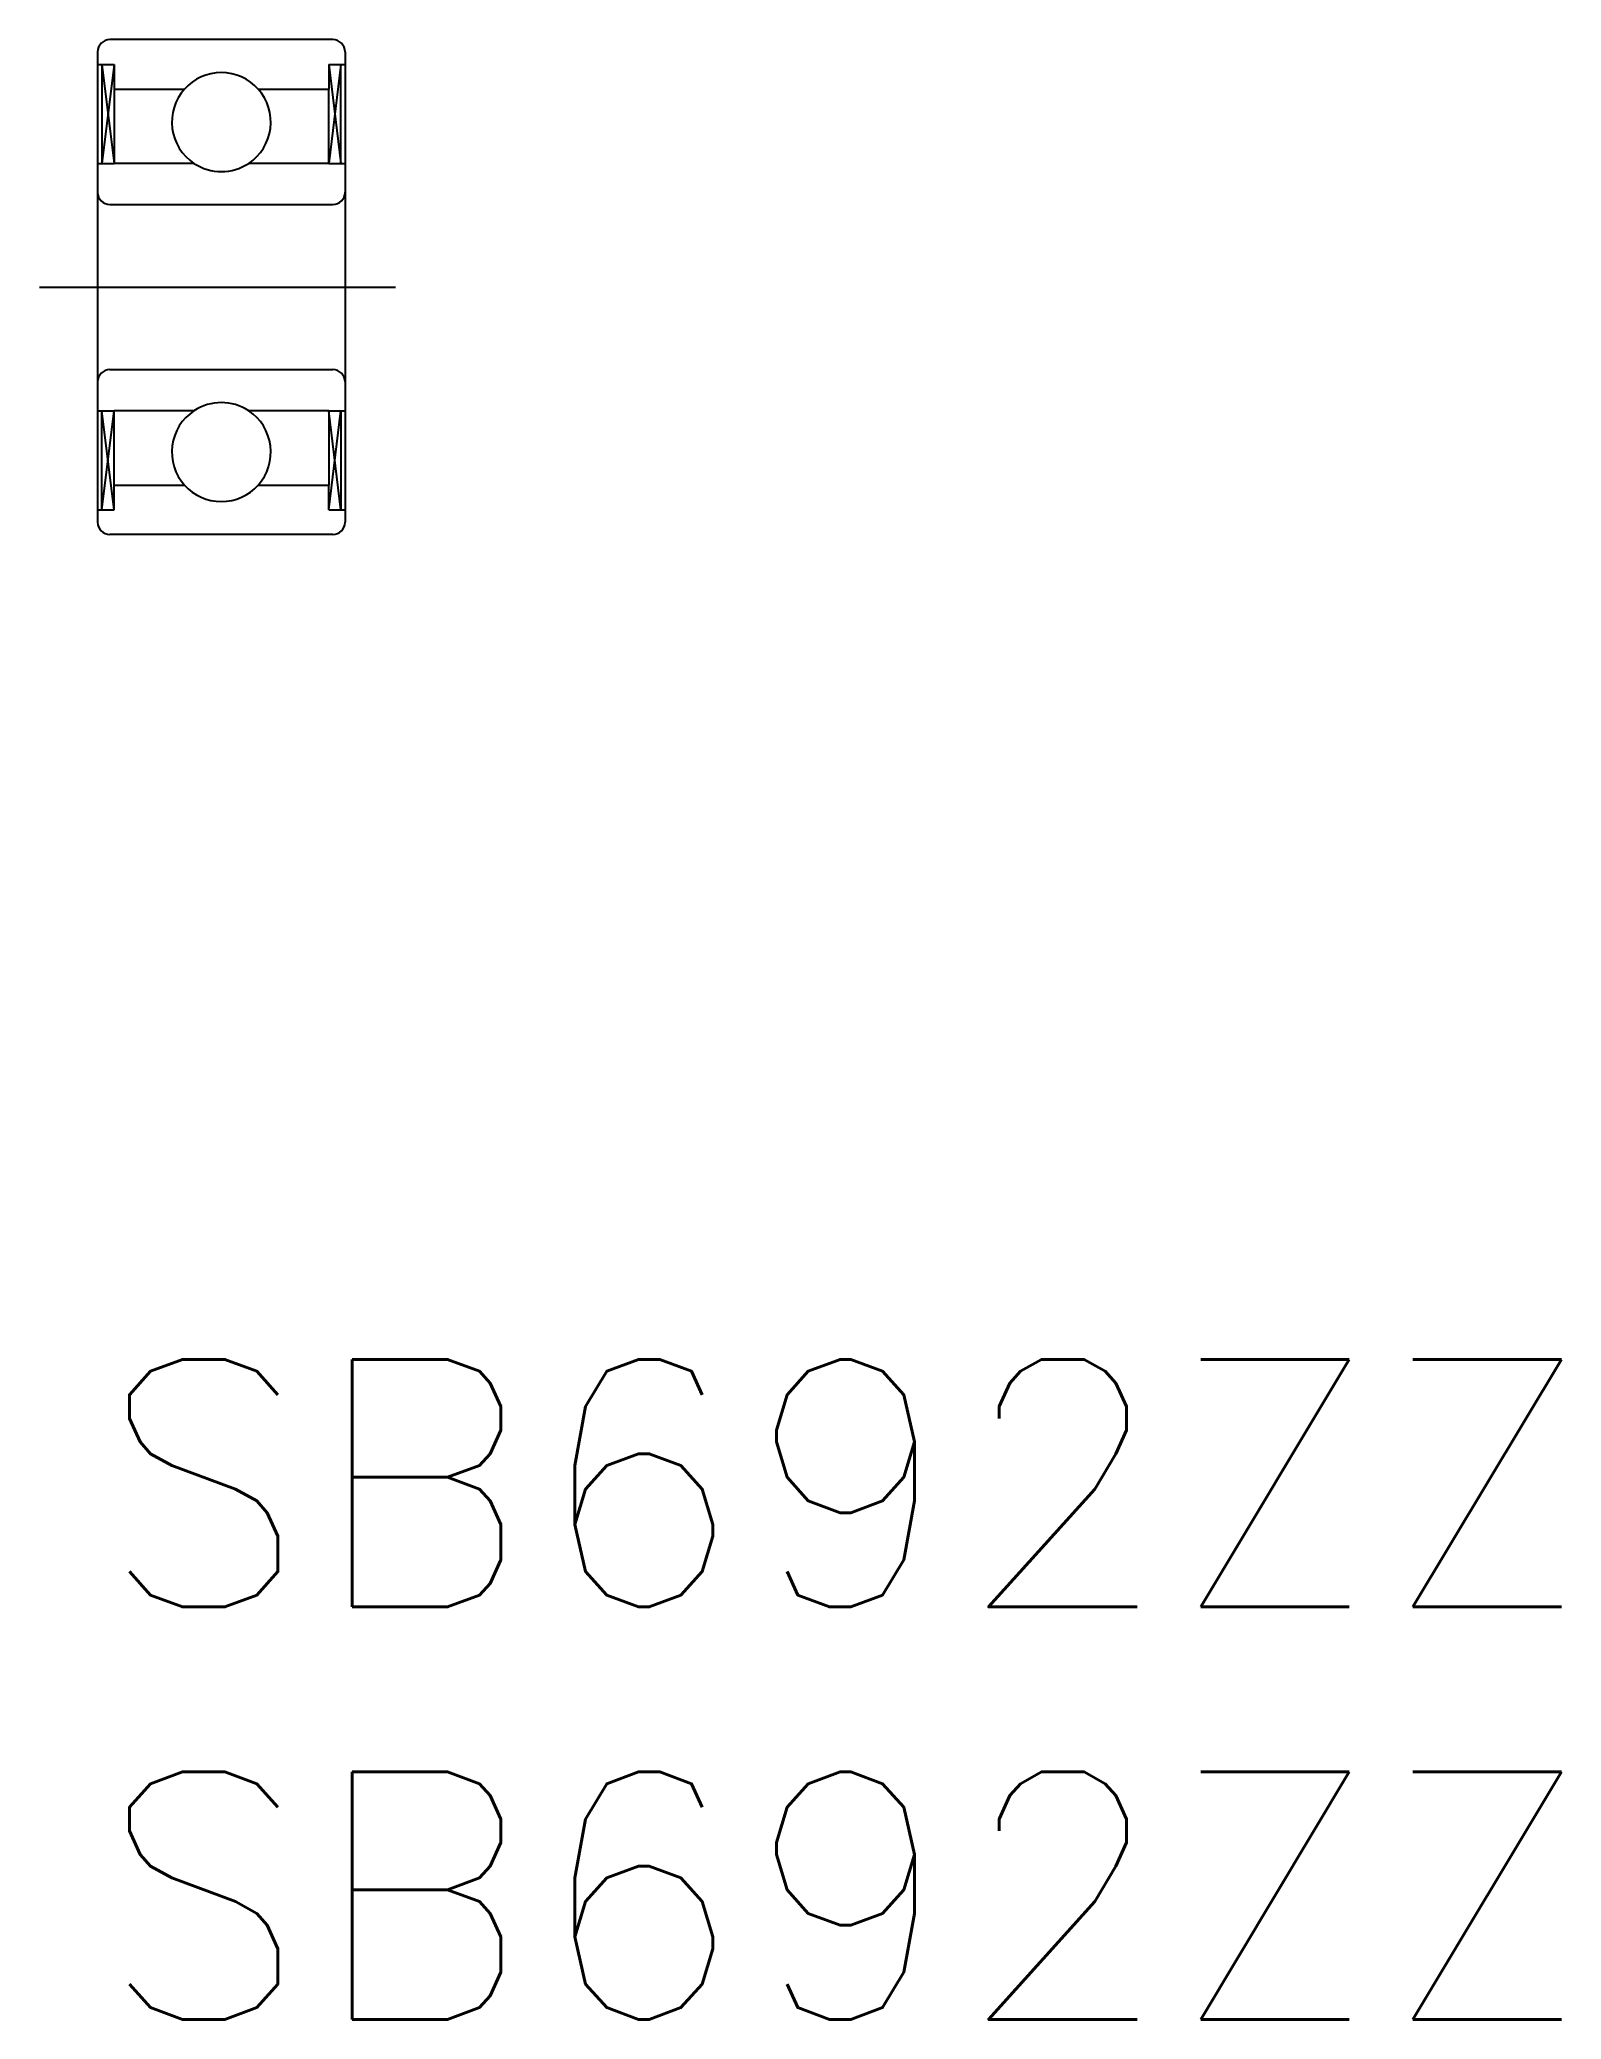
# Model space of a CAD drawing. Extents: x -0.7 to 17.7, y -8 to 16.
import ezdxf

# ---------------------------------------------------------------- set-up
doc = ezdxf.new("R2010")
doc.units = 0
doc.header["$LTSCALE"] = 0.5
doc.linetypes.add('CENTER', pattern=[50.8, 31.75, -6.35, 6.35, -6.35])
for name, color, linetype in [('MSM_CENTER', 1, 'CENTER'), ('MSM_CONTINUOUS', 7, 'CONTINUOUS'), ('MSM_NARROW', 5, 'CONTINUOUS'), ('MSM_PART_NUMBER', 7, 'CONTINUOUS')]:
    doc.layers.add(name, color=color, linetype=linetype)
doc.styles.get("Standard").update_dxf_attribs({"font": 'txt.shx', "height": 1, "bigfont": 'bigfont.shx'})

# ---------------------------------------------------------------- blocks, each defined once
blk = doc.blocks.new('*U12')
at = {"layer": 'MSM_PART_NUMBER'}
blk.add_text('SB692ZZ', height=3, dxfattribs=at).set_placement((0, -3))
blk = doc.blocks.new('*U13')
at = {"layer": 'MSM_PART_NUMBER'}
blk.add_text('SB692ZZ', height=3, dxfattribs=at).set_placement((0, -8))

msp = doc.modelspace()

# ---------------------------------------------------------------- linework, layer by layer
at = {"layer": 'MSM_CENTER'}
msp.add_line((-0.703, 13), (3.609, 13), dxfattribs=at)
at = {"layer": 'MSM_CONTINUOUS'}
for p, q in [((0, 15.85), (0, 10.15)), ((2.85, 16), (0.15, 16)), ((3, 15.85), (3, 10.15)), ((0, 15.7), (0.199, 15.7)), ((0.05, 15.7), (0.05, 14.5)), ((0.199, 15.7), (0.199, 15.4)), ((2.801, 15.7), (3, 15.7)), ((2.801, 15.7), (2.801, 15.4)), ((2.95, 14.5), (2.95, 15.7)), ((0.199, 15.4), (1.053, 15.4)), ((0.199, 15.4), (0.199, 14.5)), ((1.947, 15.4), (2.801, 15.4)), ((2.801, 14.5), (2.801, 15.4)), ((0, 14.5), (0.199, 14.5)), ((1.168, 14.5), (0.199, 14.5)), ((2.801, 14.5), (1.832, 14.5)), ((2.801, 14.5), (3, 14.5)), ((0.15, 14), (2.85, 14)), ((0.15, 12), (2.85, 12)), ((0, 11.5), (0.199, 11.5)), ((0.05, 10.3), (0.05, 11.5)), ((1.168, 11.5), (0.199, 11.5)), ((0.199, 10.6), (0.199, 11.5)), ((2.801, 11.5), (1.832, 11.5)), ((2.801, 11.5), (2.801, 10.6)), ((2.801, 11.5), (3, 11.5)), ((2.95, 11.5), (2.95, 10.3)), ((0.199, 10.6), (1.053, 10.6)), ((0.199, 10.3), (0.199, 10.6)), ((1.947, 10.6), (2.801, 10.6)), ((2.801, 10.3), (2.801, 10.6)), ((0, 10.3), (0.199, 10.3)), ((2.801, 10.3), (3, 10.3)), ((2.85, 10), (0.15, 10))]:
    msp.add_line(p, q, dxfattribs=at)
for centre, radius, start, end in [((0.15, 15.85), 0.15, 90, 180), ((2.85, 15.85), 0.15, 0, 90), ((1.5, 15), 0.6, 41.8103, 138.1897), ((1.5, 15), 0.6, 138.1897, 236.4427), ((1.5, 15), 0.6, 303.5573, 41.8103), ((1.5, 15), 0.6, 236.4427, 303.5573), ((0.15, 14.15), 0.15, 180, 270), ((2.85, 14.15), 0.15, 270, 0), ((0.15, 11.85), 0.15, 90, 180), ((2.85, 11.85), 0.15, 0, 90), ((1.5, 11), 0.6, 56.4427, 123.5573), ((1.5, 11), 0.6, 123.5573, 221.8103), ((1.5, 11), 0.6, 318.1897, 56.4427), ((1.5, 11), 0.6, 221.8103, 318.1897), ((0.15, 10.15), 0.15, 180, 270), ((2.85, 10.15), 0.15, 270, 0)]:
    msp.add_arc(centre, radius, start, end, dxfattribs=at)
at = {"layer": 'MSM_NARROW'}
for p, q in [((0.199, 15.7), (0.05, 14.5)), ((0.05, 15.7), (0.199, 14.5)), ((2.95, 15.7), (2.801, 14.5)), ((2.801, 15.7), (2.95, 14.5)), ((0.199, 10.3), (0.05, 11.5)), ((0.05, 10.3), (0.199, 11.5)), ((2.95, 10.3), (2.801, 11.5)), ((2.801, 10.3), (2.95, 11.5))]:
    msp.add_line(p, q, dxfattribs=at)

# ---------------------------------------------------------------- block references
at = {"layer": 'MSM_CONTINUOUS'}
for name in ['*U12', '*U13']:
    msp.add_blockref(name, (0, 0), dxfattribs=at)

doc.saveas('drawing.dxf')
